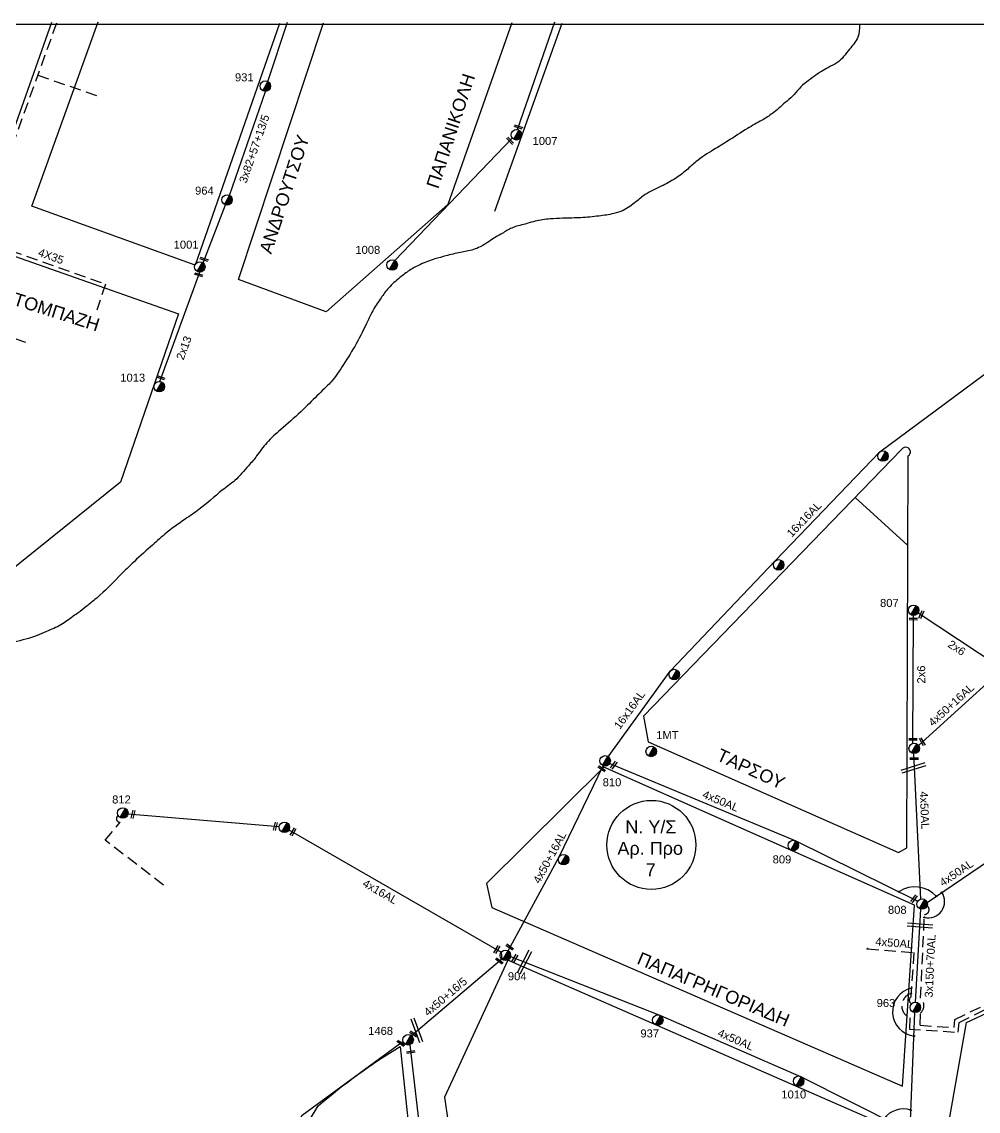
# Model space of a CAD drawing. Header units: millimetres. Extents: x 1421 to 7616, y 908 to 2861.
# Drawn here: x 5526.3 to 5741.4, y 2603.4 to 2848.3 of the extents above; entities that cross this region are included whole.
import ezdxf
from ezdxf.enums import TextEntityAlignment as Align

# ---------------------------------------------------------------- set-up
doc = ezdxf.new("R2010")
doc.units = ezdxf.units.MM
doc.linetypes.add('DASHED', pattern=[19.05, 12.7, -6.35])
for name, color, linetype, lineweight in [('16x16AL', 7, 'Continuous', 30), ('2x13', 7, 'Continuous', 30), ('2x6', 7, 'SYN_LINE', 30), ('3x82+57+13_5', 7, 'Continuous', 30), ('4X35', 7, 'DASHED', 30), ('4x50+16_5', 7, 'Continuous', 30), ('Άγνωστα', 7, 'Continuous', 30), ('Γυμνά εναέρια ΧΤ (3Φ)   4x16AL', 7, 'Continuous', 30), ('Γυμνά εναέρια ΧΤ (3Φ) 4x50AL', 7, 'Continuous', 30), ('Γυμνά εναέρια ΧΤ και ΦΟΠ (3Φ)   4x50+16AL', 7, 'Continuous', 30), ('Καλώδια ΧΤ   3x150+50CU', 7, 'DASHED', 30), ('Καλώδια ΧΤ   3x150+70AL', 7, 'DASHED', 30), ('Υπόγεια Καλώδια Δικτύου ΧΤ   .075', 7, 'DASHED', 30), ('Υπόγεια καλώδια Παροχών ΧΤ   .0225', 7, 'DASHED', 30), ('Υπόγεια καλώδια Παροχών ΧΤ   4x50AL', 7, 'DASHED', 30)]:
    doc.layers.add(name, color=color, linetype=linetype, lineweight=lineweight)
for name, color, linetype in [('TEXT ΚΑΛΩΔΙΩΝ', 7, 'Continuous'), ('ΑΓΝΩΣΤΟ ΕΝΑΕΡΙΟ ΚΑΛΩΔΙΟ', 7, 'Continuous'), ('ΑΓΝΩΣΤΟ ΥΠΟΓΕΙΟ ΚΑΛΩΔΙΟ', 7, 'DASHED'), ('Μηχανική τομή', 7, 'Continuous'), ('Στύλος ΦΜ', 7, 'Continuous'), ('Στύλος ΦΜ @ 1', 7, 'Continuous'), ('Συνδέσεις', 7, 'Continuous'), ('Τομή', 7, 'Continuous'), ('Υπόβαθρο ΔΕΗ', 7, 'Continuous')]:
    doc.layers.add(name, color=color, linetype=linetype)
doc.styles.add('arial', font='ARIAL.TTF')
doc.styles.get("Standard").update_dxf_attribs({"font": 'ARIAL.TTF', "height": 1.8})
doc.styles.add('style1', font='ARIAL.TTF', dxfattribs={"height": 1.8})
doc.linetypes.add('SYN_LINE', pattern='A,0.5,-0.0001,["/\\/\\/\\/",Standard,S=0.1,R=0,X=0,Y=-0.05],-0.25', length=0.7501)

# ---------------------------------------------------------------- blocks, each defined once
blk = doc.blocks.new('ΥΠΑΡΧΩΝ ΤΣΙΜΕΝΤΕΝΙΟΣ ΣΤΥΛΟΣ')
at = {"layer": 'Στύλος ΦΜ'}
blk.add_hatch(color=7, dxfattribs=at).paths.add_polyline_path([(-1.29, -2.28, 0.574793), (2.62, 0, 0.268822), (1.3, 2.27)])
at = {"layer": 'Στύλος ΦΜ', "color": 7}
blk.add_line((-1.29, -2.28), (1.3, 2.27), dxfattribs=at)
blk.add_circle((0, 0), 2.62, dxfattribs=at)
at = {"layer": 'Στύλος ΦΜ', "flags": 4}
for tag, p in [('ΑΡΙΘΜΟΣ', (-4.68, 8.05)), ('ΤΥΠΟΣ', (-4.91, 3.03))]:
    blk.add_attdef(tag, p, '', height=4, dxfattribs=at)
blk = doc.blocks.new('_ΣΥΝΔΕΣΗ')
at = {"layer": 'Συνδέσεις', "linetype": 'SYN_LINE', "ltscale": 40}
blk.add_hatch(color=256, dxfattribs=at).paths.add_polyline_path([(0.5, -0.01, 1), (-0.5, -0.01, 1)])
at = {"layer": 'Συνδέσεις'}
blk.add_circle((0, -0.01), 0.5, dxfattribs=at)
blk = doc.blocks.new('ΤΟΜΗ')
at = {"layer": 'Τομή', "ltscale": 40}
for p, q in [((11.33, -0.65), (-11.4, -0.65)), ((11.33, -3.42), (-11.4, -3.42))]:
    blk.add_line(p, q, dxfattribs=at)
blk = doc.blocks.new('ΜΗΧΑΝΙΚΗ ΤΟΜΗ')
at = {"layer": 'Μηχανική τομή', "ltscale": 40}
for p, q in [((-3.79, 1.21), (3.79, 1.21)), ((3.79, -0.34), (-3.79, -0.34))]:
    blk.add_line(p, q, dxfattribs=at)

msp = doc.modelspace()

# ---------------------------------------------------------------- hatches: boundary and pattern name
at = {"layer": 'Υπόβαθρο ΔΕΗ', "lineweight": -3, "ltscale": 0.1}
h = msp.add_hatch(color=256, dxfattribs=at)
h.dxf.hatch_style = 1
edge = h.paths.add_edge_path()
edge.add_spline(control_points=[(5691.94, 2442.28), (5692.16, 2442.58), (5694.87, 2446.18), (5700.26, 2453.48), (5706.97, 2462.99), (5711.5, 2468.97), (5713.29, 2471.32)], knot_values=[260.98887, 260.98887, 260.98887, 260.98887, 262.113706, 274.518577, 288.177921, 297.038871, 297.038871, 297.038871, 297.038871], degree=3, periodic=0)
edge.add_line((5713.29, 2471.32), (5712.02, 2472.42))
edge.add_spline(control_points=[(5712.02, 2472.42), (5711.88, 2472.24), (5711.75, 2472.06), (5710.37, 2470.25), (5709.13, 2468.61), (5706.68, 2465.33), (5705.47, 2463.67), (5702.37, 2459.38), (5700.49, 2456.74), (5697.1, 2452.03), (5695.58, 2449.96), (5692.92, 2446.37), (5691.78, 2444.85), (5690.64, 2443.33)], knot_values=[261.050003, 261.050003, 261.050003, 261.050003, 261.732834, 261.732834, 267.859852, 267.859852, 273.986871, 273.986871, 283.703429, 283.703429, 291.439526, 291.439526, 297.142348, 297.142348, 297.142348, 297.142348], degree=3, periodic=0)
edge.add_line((5690.64, 2443.33), (5691.94, 2442.28))
edge = h.paths.add_edge_path()
edge.add_spline(control_points=[(5735.17, 2499.23), (5735.83, 2500.01), (5738.55, 2503.27), (5744.03, 2509.97), (5749.33, 2515.89), (5752.46, 2519.4), (5752.66, 2519.62)], knot_values=[332.50931, 332.50931, 332.50931, 332.50931, 335.550703, 345.259731, 358.48712, 359.372362, 359.372362, 359.372362, 359.372362], degree=3, periodic=0)
edge.add_spline(control_points=[(5752.66, 2519.62), (5754.61, 2521.81), (5756.55, 2524), (5758.51, 2526.17)], knot_values=[359.372362, 359.372362, 359.372362, 359.372362, 368.154974, 368.154974, 368.154974, 368.154974], degree=3, periodic=0)
edge.add_line((5758.51, 2526.17), (5757.44, 2527.47))
edge.add_spline(control_points=[(5757.44, 2527.47), (5756.82, 2526.79), (5756.2, 2526.1), (5754.22, 2523.88), (5752.85, 2522.35), (5751.49, 2520.82)], knot_values=[359.492505, 359.492505, 359.492505, 359.492505, 362.259038, 362.259038, 368.403252, 368.403252, 368.403252, 368.403252], degree=3, periodic=0)
edge.add_spline(control_points=[(5751.49, 2520.82), (5751.41, 2520.73), (5751.32, 2520.63), (5749.79, 2518.91), (5748.34, 2517.29), (5745.75, 2514.36), (5744.6, 2513.06), (5742.33, 2510.43), (5741.21, 2509.1), (5738.58, 2505.94), (5737.07, 2504.11), (5735.03, 2501.66), (5734.5, 2501.02), (5733.97, 2500.39)], knot_values=[332.62243, 332.62243, 332.62243, 332.62243, 333.004816, 333.004816, 339.531417, 339.531417, 344.713491, 344.713491, 349.895565, 349.895565, 357.003007, 357.003007, 359.492505, 359.492505, 359.492505, 359.492505], degree=3, periodic=0)
edge.add_line((5733.97, 2500.39), (5735.17, 2499.23))
edge = h.paths.add_edge_path()
edge.add_spline(control_points=[(5896.61, 2646.8), (5901.45, 2651.15), (5906.27, 2655.53), (5910.89, 2660.11)], knot_values=[551.674484, 551.674484, 551.674484, 551.674484, 571.199355, 571.199355, 571.199355, 571.199355], degree=3, periodic=0)
edge.add_spline(control_points=[(5910.89, 2660.11), (5910.91, 2660.13), (5912.76, 2661.95), (5914.57, 2663.81), (5916.34, 2665.68)], knot_values=[571.199355, 571.199355, 571.199355, 571.199355, 571.281656, 578.987754, 578.987754, 578.987754, 578.987754], degree=3, periodic=0)
edge.add_spline(control_points=[(5916.34, 2665.68), (5917.15, 2666.53), (5917.96, 2667.39), (5918.76, 2668.26)], knot_values=[578.987754, 578.987754, 578.987754, 578.987754, 582.527531, 582.527531, 582.527531, 582.527531], degree=3, periodic=0)
edge.add_line((5918.76, 2668.26), (5917.63, 2669.49))
edge.add_spline(control_points=[(5917.63, 2669.49), (5916.8, 2668.6), (5915.97, 2667.71), (5915.14, 2666.83)], knot_values=[579.000974, 579.000974, 579.000974, 579.000974, 582.663195, 582.663195, 582.663195, 582.663195], degree=3, periodic=0)
edge.add_spline(control_points=[(5915.14, 2666.83), (5914.92, 2666.6), (5914.69, 2666.37), (5912.47, 2664.04), (5910.44, 2661.99), (5907.86, 2659.47), (5907.34, 2658.98), (5906.83, 2658.48)], knot_values=[567.142828, 567.142828, 567.142828, 567.142828, 568.110213, 568.110213, 576.851211, 576.851211, 579.000974, 579.000974, 579.000974, 579.000974], degree=3, periodic=0)
edge.add_spline(control_points=[(5906.83, 2658.48), (5904.73, 2656.47), (5902.6, 2654.49), (5897.77, 2650.08), (5895.06, 2647.65), (5891.3, 2644.28), (5890.25, 2643.34), (5889.21, 2642.4)], knot_values=[543.23113, 543.23113, 543.23113, 543.23113, 552.002269, 552.002269, 562.923172, 562.923172, 567.142828, 567.142828, 567.142828, 567.142828], degree=3, periodic=0)
edge.add_line((5889.21, 2642.4), (5890.25, 2641.1))
edge.add_spline(control_points=[(5890.25, 2641.1), (5891.65, 2642.35), (5893.76, 2644.25), (5895.88, 2646.15), (5896.61, 2646.8)], knot_values=[543.137533, 543.137533, 543.137533, 543.137533, 548.757021, 551.674464, 551.674464, 551.674464, 551.674464], degree=3, periodic=0)
edge.add_spline(control_points=[(5896.61, 2646.8), (5896.61, 2646.8), (5896.61, 2646.8), (5896.61, 2646.8)], knot_values=[551.674464, 551.674464, 551.674464, 551.674464, 551.674484, 551.674484, 551.674484, 551.674484], degree=3, periodic=0)
edge = h.paths.add_edge_path()
edge.add_spline(control_points=[(5952.15, 2709.84), (5953.69, 2712.08), (5956.79, 2716.68), (5959.77, 2721.36), (5961.25, 2723.76)], knot_values=[635.891223, 635.891223, 635.891223, 635.891223, 644.044754, 652.524779, 652.524779, 652.524779, 652.524779], degree=3, periodic=0)
edge.add_spline(control_points=[(5961.25, 2723.76), (5961.27, 2723.79), (5961.29, 2723.82), (5961.3, 2723.85)], knot_values=[652.524779, 652.524779, 652.524779, 652.524779, 652.626047, 652.626047, 652.626047, 652.626047], degree=3, periodic=0)
edge.add_spline(control_points=[(5961.3, 2723.85), (5961.75, 2724.57), (5962.19, 2725.3), (5962.63, 2726.03)], knot_values=[652.626047, 652.626047, 652.626047, 652.626047, 655.179142, 655.179142, 655.179142, 655.179142], degree=3, periodic=0)
edge.add_line((5962.63, 2726.03), (5961.16, 2726.81))
edge.add_spline(control_points=[(5961.16, 2726.81), (5960.75, 2726.14), (5960.34, 2725.47), (5959.93, 2724.81)], knot_values=[652.722274, 652.722274, 652.722274, 652.722274, 655.080982, 655.080982, 655.080982, 655.080982], degree=3, periodic=0)
edge.add_spline(control_points=[(5959.88, 2724.73), (5957.98, 2721.64), (5956.02, 2718.58), (5952.94, 2713.96), (5951.87, 2712.37), (5950.78, 2710.79)], knot_values=[635.895337, 635.895337, 635.895337, 635.895337, 646.850294, 646.850294, 652.628958, 652.628958, 652.628958, 652.628958], degree=3, periodic=0)
edge.add_spline(control_points=[(5950.78, 2710.79), (5948.44, 2707.41), (5946.04, 2704.07), (5943.58, 2700.77)], knot_values=[623.496411, 623.496411, 623.496411, 623.496411, 635.895317, 635.895317, 635.895317, 635.895317], degree=3, periodic=0)
edge.add_spline(control_points=[(5943.58, 2700.77), (5942.78, 2699.69), (5941.97, 2698.62), (5941.16, 2697.56)], knot_values=[619.46154, 619.46154, 619.46154, 619.46154, 623.496411, 623.496411, 623.496411, 623.496411], degree=3, periodic=0)
edge.add_line((5941.16, 2697.56), (5942.41, 2696.44))
edge.add_spline(control_points=[(5942.41, 2696.44), (5943.23, 2697.52), (5944.05, 2698.61), (5944.86, 2699.7)], knot_values=[619.321416, 619.321416, 619.321416, 619.321416, 623.404559, 623.404559, 623.404559, 623.404559], degree=3, periodic=0)
edge.add_spline(control_points=[(5944.86, 2699.7), (5945.68, 2700.79), (5948.15, 2704.15), (5950.56, 2707.54), (5952.15, 2709.84)], knot_values=[623.404559, 623.404559, 623.404559, 623.404559, 627.502698, 635.891223, 635.891223, 635.891223, 635.891223], degree=3, periodic=0)

# ---------------------------------------------------------------- linework, layer by layer
at = {"layer": '16x16AL', "color": 7, "lineweight": -3, "ltscale": 0.1}
msp.add_lwpolyline([(5658.22, 2683.06), (5672.16, 2702.33), (5695.77, 2727.1), (5719.28, 2751.61), (5755.16, 2778.22), (5782.57, 2810), (5814.65, 2841.29), (5819.93, 2846.23)], dxfattribs=at)
at = {"layer": '2x13', "color": 7, "lineweight": -3, "ltscale": 0.1}
msp.add_lwpolyline([(5557.34, 2767.44), (5566.4, 2792.03)], dxfattribs=at)
at = {"layer": '2x6', "color": 173, "lineweight": -3, "ltscale": 15}
for points in [[(5726.73, 2686.09), (5726.84, 2714.82)], [(5727.9, 2715.43), (5746.02, 2703.46)]]:
    msp.add_lwpolyline(points, dxfattribs=at)
at = {"layer": '3x82+57+13_5', "color": 7, "lineweight": -3, "ltscale": 0.1}
for points in [[(5581.7, 2834.88), (5586.07, 2848.24)], [(5573.08, 2809.28), (5581.15, 2832.68)], [(5567.11, 2794.12), (5572.16, 2807.13)]]:
    msp.add_lwpolyline(points, dxfattribs=at)
at = {"layer": '4X35', "color": 7, "lineweight": -3, "ltscale": 0.2}
for points in [[(5516.61, 2799.45), (5545.15, 2789.36)], [(5545.15, 2789.36), (5545.15, 2789.36), (5543.19, 2783.49)]]:
    msp.add_lwpolyline(points, dxfattribs=at)
at = {"layer": '4x50+16_5', "color": 5, "lineweight": -3, "ltscale": 0.1}
msp.add_lwpolyline([(5634.16, 2639.13), (5634.28, 2637.55), (5614, 2620.29)], dxfattribs=at)
at = {"layer": '4x50+16_5', "color": 1, "lineweight": -3, "ltscale": 0.1}
msp.add_lwpolyline([(5621.03, 2541.42), (5618.52, 2572.94), (5616.5, 2593.7), (5613.64, 2618.31)], dxfattribs=at)
at = {"layer": 'Άγνωστα', "lineweight": -3, "ltscale": 0.1}
msp.add_lwpolyline([(7529.06, 1836.26), (5255.84, 1836.26), (5255.84, 2847.77), (7529.06, 2847.77)], close=True, dxfattribs=at)
at = {"layer": 'ΑΓΝΩΣΤΟ ΕΝΑΕΡΙΟ ΚΑΛΩΔΙΟ', "color": 7, "lineweight": -3, "ltscale": 0.1}
for points in [[(5637.82, 2824.07), (5646.23, 2848.32)], [(5610.2, 2794.67), (5636.64, 2822.19)]]:
    msp.add_lwpolyline(points, dxfattribs=at)
at = {"layer": 'ΑΓΝΩΣΤΟ ΕΝΑΕΡΙΟ ΚΑΛΩΔΙΟ', "color": 173, "lineweight": -3, "ltscale": 0.1}
for points in [[(5727.34, 2627.87), (5728.51, 2648.79)], [(5726.08, 2599.38), (5727.19, 2625.52)]]:
    msp.add_lwpolyline(points, dxfattribs=at)
at = {"layer": 'ΑΓΝΩΣΤΟ ΥΠΟΓΕΙΟ ΚΑΛΩΔΙΟ', "color": 7, "lineweight": -3, "ltscale": 0.2}
msp.add_lwpolyline([(5529.91, 2836.29), (5543.76, 2831.54)], dxfattribs=at)
at = {"layer": 'ΑΓΝΩΣΤΟ ΥΠΟΓΕΙΟ ΚΑΛΩΔΙΟ', "color": 5, "lineweight": -3, "ltscale": 0.2}
msp.add_lwpolyline([(5558.2, 2654.17), (5545.11, 2664.27), (5548.47, 2668.33, -0.804524), (5548.02, 2669.82, 1.302241)], format="xyb", dxfattribs=at)
at = {"layer": 'Γυμνά εναέρια ΧΤ (3Φ)   4x16AL', "color": 5, "lineweight": -3, "ltscale": 0.1}
for points in [[(5550.2, 2670.22), (5584.23, 2667.36)], [(5586.42, 2666.6), (5634.16, 2639.13)]]:
    msp.add_lwpolyline(points, dxfattribs=at)
at = {"layer": 'Γυμνά εναέρια ΧΤ (3Φ)   4x16AL', "color": 85, "lineweight": -3, "ltscale": 0.1}
msp.add_lwpolyline([(5539.02, 2391.65), (5544.05, 2423.28), (5547.82, 2457.28), (5551.42, 2490.18), (5554.48, 2515.48), (5564.03, 2541.47), (5573.32, 2573.74), (5589.37, 2602.47), (5612.09, 2619.07)], dxfattribs=at)
at = {"layer": 'Γυμνά εναέρια ΧΤ (3Φ) 4x50AL', "color": 5, "lineweight": -3, "ltscale": 0.1}
for points in [[(5728.47, 2651.07), (5726.95, 2683.77)], [(5658.55, 2681.57), (5700.4, 2664.13), (5727.84, 2650.62)], [(5729.92, 2650.31), (5743.7, 2659.68)]]:
    msp.add_lwpolyline(points, dxfattribs=at)
at = {"layer": 'Γυμνά εναέρια ΧΤ (3Φ) 4x50AL', "color": 173, "lineweight": -3, "ltscale": 0.1}
msp.add_lwpolyline([(5636.23, 2638.11), (5669.94, 2624.86), (5701.62, 2611.12), (5723.79, 2599.9)], dxfattribs=at)
at = {"layer": 'Γυμνά εναέρια ΧΤ και ΦΟΠ (3Φ)   4x50+16AL', "color": 173, "lineweight": -3, "ltscale": 0.1}
msp.add_lwpolyline([(5727.99, 2685.61), (5745.79, 2701.81)], dxfattribs=at)
at = {"layer": 'Γυμνά εναέρια ΧΤ και ΦΟΠ (3Φ)   4x50+16AL', "color": 5, "lineweight": -3, "ltscale": 0.1}
msp.add_lwpolyline([(5635.68, 2639.42), (5647.15, 2660.53), (5657.04, 2681.05)], dxfattribs=at)
at = {"layer": 'Καλώδια ΧΤ   3x150+50CU', "color": 173, "lineweight": -3, "ltscale": 0.2}
msp.add_lwpolyline([(5726.33, 2629.84, 0.709856), (5726, 2624.38), (5725.93, 2621.84), (5736.89, 2621.1), (5737.13, 2623.33), (5745.03, 2627.21), (5767.57, 2572.4)], format="xyb", dxfattribs=at)
at = {"layer": 'Καλώδια ΧΤ   3x150+50CU', "color": 5, "lineweight": -3, "ltscale": 0.2}
msp.add_lwpolyline([(5728.37, 2622.68), (5736, 2622.17), (5736.19, 2623.99), (5745.55, 2628.58), (5768.97, 2571.62)], dxfattribs=at)
at = {"layer": 'Καλώδια ΧΤ   3x150+70AL', "color": 5, "lineweight": -3, "ltscale": 0.2}
msp.add_lwpolyline([(5728.37, 2622.68), (5728.46, 2625.49, 0.455378), (5728.44, 2628.79), (5729.33, 2647.57, 0.696418), (5729.92, 2649.56, -3.566177)], format="xyb", dxfattribs=at)
at = {"layer": 'Υπόβαθρο ΔΕΗ', "lineweight": -3, "ltscale": 0.1}
for points in [[(5533.01, 2848.16), (5519.49, 2810.14), (5484.73, 2822.3), (5492.24, 2847.8)], [(5584.25, 2847.96), (5565.32, 2793.63), (5528.61, 2806.88), (5543.53, 2848.32)], [(5636.54, 2848.11), (5622.11, 2807.23), (5594.8, 2783.12), (5575.04, 2790.34), (5594.17, 2848.06)], [(5632.7, 2805.72), (5647.85, 2848.03)], [(5724.27, 2752.22), (5666.12, 2692.15)], [(5666.12, 2692.15), (5667.19, 2686.45), (5723.46, 2661.56), (5725.33, 2662.61), (5725.66, 2750.69)], [(5713.73, 2741.34), (5725.54, 2730.66)]]:
    msp.add_lwpolyline(points, dxfattribs=at)
for points in [[(5513.15, 2716.42), (5499, 2721.9), (5524.7, 2795.59), (5561.57, 2782.65), (5548.52, 2744.78)], [(5630.83, 2654.55), (5632.01, 2649.18), (5724.4, 2608.97), (5727.09, 2649.66), (5657.19, 2680.7)], [(5621.36, 2606.48), (5622.2, 2600.84), (5716.39, 2562.88), (5723.17, 2599), (5635.65, 2637.3)]]:
    msp.add_lwpolyline(points, close=True, dxfattribs=at)
msp.add_lwpolyline([(5738.8, 2623.29), (5744.58, 2625.97), (5771.81, 2560.53, -0.024506), (5718.25, 2497.86), (5716.82, 2498.58)], format="xyb", close=True, dxfattribs=at)
msp.add_lwpolyline([(5579, 2568.88), (5578.04, 2579.9), (5592.96, 2604.53, -0.040882), (5611.41, 2617.94), (5618.01, 2555.46), (5615.77, 2552.38, 0.006676), (5579, 2568.88, -1.666506)], format="xyb", dxfattribs=at)
at = {"layer": 'Υπόβαθρο ΔΕΗ', "color": 0, "lineweight": -3, "ltscale": 0.1}
msp.add_circle((5667.92, 2663.24), 10, dxfattribs=at)
at = {"layer": 'Υπόβαθρο ΔΕΗ', "lineweight": -3, "ltscale": 0.1}
msp.add_arc((5725.11, 2751.59), 1.05, 301.0345, 143.0965, dxfattribs=at)
at = {"layer": 'Υπόβαθρο ΔΕΗ', "lineweight": -3}
for centre, radius, start, end in [((5727.18, 2647.21), 6.58, 43.213, 123.1695), ((5730.17, 2650.52), 3.69, 256.4691, 33.6122), ((5727.61, 2625.71), 5.47, 102.7247, 263.2386), ((5724.6, 2598.5), 5.39, 72.0519, 143.7742)]:
    msp.add_arc(centre, radius, start, end, dxfattribs=at)
at = {"layer": 'Υπόβαθρο ΔΕΗ', "lineweight": -3, "ltscale": 0.1}
for points in [[(5714.75, 2847.74), (5714.35, 2844.83), (5712.47, 2842.18), (5709.65, 2839.08), (5707.73, 2838.07), (5704.62, 2836.11), (5701.12, 2833.27), (5699.63, 2831.58), (5698.02, 2830.16), (5695.14, 2827.72), (5692.81, 2826.21), (5689.53, 2824.33), (5685.2, 2821.57), (5681.95, 2819.57), (5677.93, 2816.86), (5675.81, 2814.98), (5673.31, 2813.11), (5670.15, 2811.34), (5666.53, 2809.47), (5664.4, 2807.81), (5661.58, 2805.92), (5659.46, 2805.2), (5656.11, 2804.65), (5652.06, 2804.26), (5647.95, 2804.15), (5645.16, 2803.98), (5641.79, 2803.5), (5639.93, 2802.96), (5636.81, 2802.06), (5634.63, 2800.9), (5632.22, 2799.46), (5630.63, 2798.42), (5629.38, 2797.71), (5627.9, 2797.11), (5624.96, 2796.46), (5621.69, 2795.69), (5619.23, 2794.99), (5616.01, 2793.77), (5613.51, 2792.41), (5611.37, 2790.81), (5608.79, 2788.43), (5607.13, 2786.25), (5605.41, 2783.6), (5604.15, 2781.1), (5601.53, 2775.92), (5598.7, 2771.29), (5595.88, 2767.35), (5593.99, 2765.46), (5590.59, 2762.11), (5589.06, 2760.63), (5584.55, 2756.62), (5581.42, 2753.66), (5579.15, 2750.69), (5577.34, 2748.5), (5574.25, 2745.2), (5571.41, 2742.98), (5566.15, 2738.62), (5563.1, 2736.49), (5558.5, 2733.1), (5555.3, 2730.26), (5551.14, 2726.52), (5548.18, 2723.56), (5543.28, 2718.83), (5541.24, 2717.17), (5539.43, 2715.75), (5537.8, 2714.57), (5535.15, 2712.72), (5531.86, 2711.21), (5529.79, 2710.32), (5524.59, 2708.81), (5521.04, 2707.86), (5518.01, 2707.09), (5516.03, 2706.26), (5508.96, 2703.17), (5504.33, 2700.09), (5501.19, 2698.07), (5497.33, 2695.86), (5495.52, 2694.85), (5492.54, 2693.21), (5489.4, 2691.5), (5486.57, 2690.23), (5483.54, 2688.47), (5477.84, 2684.96)], [(5490.16, 2287.22), (5499.06, 2287.5), (5515.01, 2291.04), (5522.87, 2293.97), (5536.55, 2299.83), (5547.01, 2305.36), (5558.93, 2312.6), (5569, 2319.58), (5578.71, 2326.73), (5595.27, 2339.32), (5611.11, 2352.87), (5623.93, 2365.1), (5639.24, 2379.78), (5654.56, 2396), (5666.94, 2411.23), (5680.23, 2427.26), (5692.61, 2443.18), (5699.97, 2453.16), (5707.96, 2464.24), (5717.67, 2477.08), (5726.8, 2489.07), (5737.12, 2501.56), (5743.34, 2509.03), (5752.07, 2518.96), (5762.51, 2530.53), (5776.67, 2544.64), (5783.85, 2550.96), (5794.53, 2559.98), (5805.14, 2569.57), (5813.96, 2577.8), (5823.23, 2586.46), (5844.27, 2603.53), (5862.79, 2618.13), (5880.4, 2632.45), (5894.43, 2644.85), (5910.95, 2660.17), (5923.63, 2673.64), (5937.53, 2690.18), (5947.29, 2703), (5956.7, 2716.61), (5966.6, 2732.78), (5975.58, 2748.67), (5983.92, 2761.92), (5995.53, 2779.46), (6005.65, 2794.78), (6016.35, 2810.29), (6027.52, 2824.16), (6041.87, 2840.57), (6047.34, 2845.95)]]:
    msp.add_spline(points, degree=3, dxfattribs=at)
msp.add_open_spline([(5490.15, 2288.88), (5490.87, 2288.89), (5491.59, 2288.89), (5493.74, 2288.91), (5495.17, 2288.94), (5497.8, 2289.06), (5499.01, 2289.16), (5501.43, 2289.43), (5502.64, 2289.61), (5506.25, 2290.26), (5508.65, 2290.84), (5512.66, 2292.01), (5514.29, 2292.54), (5517.52, 2293.68), (5519.13, 2294.29), (5522.16, 2295.48), (5523.59, 2296.04), (5526.43, 2297.19), (5527.84, 2297.77), (5531.22, 2299.21), (5533.17, 2300.07), (5537.38, 2302.06), (5539.62, 2303.21), (5543.68, 2305.4), (5545.51, 2306.42), (5549.13, 2308.49), (5550.92, 2309.55), (5554.75, 2311.89), (5556.78, 2313.17), (5560.79, 2315.82), (5562.77, 2317.19), (5567.67, 2320.66), (5570.58, 2322.79), (5575.52, 2326.44), (5577.55, 2327.95), (5581.62, 2330.97), (5583.65, 2332.48), (5588.68, 2336.28), (5591.67, 2338.58), (5598.59, 2344.11), (5602.49, 2347.39), (5608.23, 2352.48), (5610.13, 2354.22), (5613.89, 2357.75), (5615.76, 2359.55), (5619.45, 2363.1), (5621.27, 2364.86), (5624.93, 2368.37), (5626.76, 2370.11), (5632.27, 2375.34), (5635.92, 2378.82), (5643.08, 2385.93), (5646.58, 2389.55), (5651.44, 2394.94), (5652.91, 2396.62), (5655.79, 2400.04), (5657.21, 2401.77), (5660.34, 2405.66), (5662.06, 2407.82), (5665.07, 2411.57), (5666.36, 2413.16), (5668.97, 2416.32), (5670.28, 2417.89), (5674.21, 2422.59), (5676.83, 2425.71), (5681.95, 2432.03), (5684.46, 2435.23), (5689.33, 2441.58), (5691.7, 2444.73), (5695.58, 2449.96), (5697.1, 2452.03), (5700.49, 2456.74), (5702.37, 2459.38), (5705.47, 2463.67), (5706.68, 2465.33), (5709.13, 2468.61), (5710.37, 2470.25), (5712.95, 2473.64), (5714.3, 2475.4), (5717.12, 2479.13), (5718.6, 2481.1), (5721.58, 2485.06), (5723.08, 2487.04), (5725.79, 2490.5), (5726.99, 2491.99), (5729.41, 2494.94), (5730.63, 2496.4), (5733.09, 2499.34), (5734.33, 2500.82), (5737.07, 2504.11), (5738.58, 2505.94), (5741.21, 2509.1), (5742.33, 2510.43), (5744.6, 2513.06), (5745.75, 2514.36), (5748.34, 2517.29), (5749.79, 2518.91), (5752.68, 2522.16), (5754.13, 2523.79), (5757.7, 2527.77), (5759.83, 2530.12), (5764.18, 2534.75), (5766.39, 2537.04), (5770.79, 2541.41), (5772.97, 2543.51), (5777.38, 2547.56), (5779.6, 2549.52), (5784.09, 2553.37), (5786.36, 2555.25), (5790.16, 2558.45), (5791.71, 2559.76), (5796.3, 2563.73), (5799.3, 2566.46), (5804.09, 2570.87), (5805.89, 2572.53), (5809.47, 2575.86), (5811.26, 2577.53), (5814.81, 2580.89), (5816.58, 2582.59), (5819.71, 2585.52), (5821.06, 2586.76), (5823.79, 2589.2), (5825.17, 2590.39), (5829.37, 2593.93), (5832.21, 2596.22), (5837.56, 2600.43), (5840.06, 2602.37), (5847.53, 2608.18), (5852.48, 2612.08), (5859.87, 2617.94), (5862.33, 2619.89), (5867.22, 2623.78), (5869.66, 2625.74), (5874.38, 2629.59), (5876.68, 2631.48), (5883.47, 2637.25), (5887.9, 2641.23), (5895.06, 2647.65), (5897.77, 2650.08), (5903.13, 2654.98), (5905.78, 2657.45), (5910.44, 2661.99), (5912.47, 2664.04), (5916.47, 2668.23), (5918.44, 2670.36), (5923.54, 2676.01), (5926.63, 2679.56), (5932.68, 2686.77), (5935.64, 2690.43), (5943.95, 2701.09), (5949.13, 2708.22), (5956.03, 2718.6), (5958, 2721.68), (5961.43, 2727.24), (5962.91, 2729.71), (5965.83, 2734.76), (5967.26, 2737.34), (5970.15, 2742.52), (5971.59, 2745.12), (5974.04, 2749.35), (5975.01, 2750.98), (5976.99, 2754.21), (5977.99, 2755.81), (5980.6, 2759.91), (5982.22, 2762.38), (5985.47, 2767.32), (5987.1, 2769.78), (5990.87, 2775.45), (5993.01, 2778.66), (5997.27, 2785.09), (5999.39, 2788.31), (6002.94, 2793.69), (6004.36, 2795.85), (6007.22, 2800.17), (6008.66, 2802.33), (6011.42, 2806.35), (6012.74, 2808.21), (6015.43, 2811.88), (6016.82, 2813.69), (6019.65, 2817.26), (6021.08, 2819.02), (6023.91, 2822.44), (6025.3, 2824.1), (6028.08, 2827.44), (6029.46, 2829.11), (6033.67, 2834.11), (6036.54, 2837.41), (6040.6, 2841.67), (6041.65, 2842.74), (6043.78, 2844.84), (6044.85, 2845.87), (6046.01, 2846.99), (6046.09, 2847.07), (6046.18, 2847.15)], degree=3, knots=[0, 0, 0, 0, 2.166148, 2.166148, 6.498445, 6.498445, 10.265763, 10.265763, 14.03308, 14.03308, 21.567715, 21.567715, 26.783111, 26.783111, 31.998507, 31.998507, 36.609107, 36.609107, 41.219706, 41.219706, 47.702734, 47.702734, 55.361699, 55.361699, 61.656862, 61.656862, 67.952024, 67.952024, 75.225312, 75.225312, 82.498599, 82.498599, 93.336109, 93.336109, 100.938237, 100.938237, 108.540365, 108.540365, 119.906013, 119.906013, 135.262764, 135.262764, 143.046265, 143.046265, 150.829766, 150.829766, 158.421213, 158.421213, 166.01266, 166.01266, 181.195553, 181.195553, 196.378447, 196.378447, 203.139727, 203.139727, 209.901007, 209.901007, 218.17125, 218.17125, 224.294478, 224.294478, 230.417706, 230.417706, 242.664163, 242.664163, 254.910619, 254.910619, 266.752825, 266.752825, 274.488922, 274.488922, 284.205481, 284.205481, 290.332499, 290.332499, 296.459518, 296.459518, 303.102773, 303.102773, 310.521928, 310.521928, 317.941082, 317.941082, 323.632036, 323.632036, 329.322989, 329.322989, 335.111928, 335.111928, 342.21937, 342.21937, 347.401444, 347.401444, 352.583519, 352.583519, 359.110119, 359.110119, 365.636719, 365.636719, 375.115877, 375.115877, 384.595036, 384.595036, 393.595586, 393.595586, 402.417975, 402.417975, 411.240365, 411.240365, 417.351182, 417.351182, 429.572817, 429.572817, 436.920313, 436.920313, 444.267808, 444.267808, 451.615303, 451.615303, 457.062825, 457.062825, 462.510346, 462.510346, 473.405389, 473.405389, 482.870876, 482.870876, 501.801851, 501.801851, 511.190138, 511.190138, 520.578425, 520.578425, 529.535879, 529.535879, 547.450786, 547.450786, 558.371689, 558.371689, 569.292592, 569.292592, 578.03359, 578.03359, 586.774588, 586.774588, 600.952588, 600.952588, 615.130587, 615.130587, 641.674, 641.674, 652.706754, 652.706754, 661.38308, 661.38308, 670.280364, 670.280364, 679.177647, 679.177647, 684.825847, 684.825847, 690.474048, 690.474048, 699.322624, 699.322624, 708.1712, 708.1712, 719.749064, 719.749064, 731.326928, 731.326928, 739.082483, 739.082483, 746.838037, 746.838037, 753.616582, 753.616582, 760.393168, 760.393168, 767.169755, 767.169755, 773.671582, 773.671582, 780.173409, 780.173409, 793.177063, 793.177063, 797.627508, 797.627508, 802.077954, 802.077954, 802.435638, 802.435638, 802.435638, 802.435638], dxfattribs=at)
at = {"layer": 'Υπόγεια Καλώδια Δικτύου ΧΤ   .075', "color": 7, "lineweight": -3, "ltscale": 0.2}
msp.add_lwpolyline([(5534.14, 2848), (5506.84, 2772.43)], dxfattribs=at)
at = {"layer": 'Υπόγεια καλώδια Παροχών ΧΤ   .0225', "color": 7, "lineweight": -3, "ltscale": 0.2}
msp.add_lwpolyline([(5510.32, 2782.05), (5528.02, 2775.98)], dxfattribs=at)
at = {"layer": 'Υπόγεια καλώδια Παροχών ΧΤ   4x50AL', "color": 173, "lineweight": -3, "ltscale": 0.2}
msp.add_lwpolyline([(5716.52, 2639.88), (5726.95, 2639.03), (5726.27, 2629.05, 0.580281), (5726.44, 2627.53, -33.571202)], format="xyb", dxfattribs=at)

# ---------------------------------------------------------------- block references
at = {"layer": 'Μηχανική τομή', "lineweight": -3}
for p, xscale, yscale, zscale, rotation in [((5637.98, 2824.58), 0.2499999999999679, 0.2499999999999679, 0.2499999999999679, 342.3251469987433), ((5636.07, 2821.51), 0.2499999999999679, 0.2499999999999679, 0.2499999999999679, 312.6780885351545), ((5567.29, 2794.79), 0.2499999999999679, 0.2499999999999679, 0.2499999999999679, 342.3251469987433), ((5566.07, 2791.33), 0.2499999999999679, 0.2499999999999679, 0.2499999999999679, 342.3251469987433), ((5557.54, 2768.2), 0.2499999999999679, 0.2499999999999679, 0.2499999999999679, 342.3251469987433), ((5728.52, 2715.05), 0.2499999999999674, 0.2499999999999674, 0.2499999999999674, 245.3841816661787), ((5726.81, 2714.11), 0.2499999999999674, 0.2499999999999674, 0.2499999999999674, 179.7638908507678), ((5728.92, 2686.46), 0.2499999999999673, 0.2499999999999673, 0.2499999999999673, 119.819171590625), ((5726.74, 2687.08), 0.2499999999999674, 0.2499999999999674, 0.2499999999999674, 179.7638908507678), ((5727, 2682.73), 0.2499999999999674, 0.2499999999999674, 0.2499999999999674, 179.7638908507678), ((5656.68, 2680.29), 0.2499999999999674, 0.2499999999999674, 0.2499999999999674, 325.5690189053025), ((5659.55, 2681.11), 0.2499999999999674, 0.2499999999999674, 0.2499999999999674, 52.77139307448979), ((5551.23, 2670.13), 0.2499999999999679, 0.2499999999999679, 0.2499999999999679, 256.6501952748029), ((5583.23, 2667.44), 0.2499999999999679, 0.2499999999999679, 0.2499999999999679, 256.6501952748029), ((5587.24, 2666.18), 0.2499999999999679, 0.2499999999999679, 0.2499999999999679, 239.7768798374238), ((5727.06, 2651.05), 0.2499999999999674, 0.2499999999999674, 0.2499999999999674, 52.77139307448979), ((5636.11, 2640.34), 0.2499999999999678, 0.2499999999999678, 0.2499999999999678, 144.0725255536885), ((5633.07, 2639.77), 0.2499999999999678, 0.2499999999999678, 0.2499999999999678, 239.7768798374238), ((5637.12, 2637.78), 0.2499999999999678, 0.2499999999999678, 0.2499999999999678, 239.7768798374238), ((5633.79, 2637.23), 0.2499999999999678, 0.2499999999999678, 0.2499999999999678, 144.0725255536885), ((5614.48, 2620.78), 0.2499999999999678, 0.2499999999999678, 0.2499999999999678, 144.0725255536885), ((5611.65, 2618.7), 0.2499999999999677, 0.2499999999999677, 0.2499999999999677, 144.0725255536885), ((5613.81, 2616.8), 0.2499999999999678, 0.2499999999999678, 0.2499999999999678, 188.8468726750158)]:
    msp.add_blockref('ΜΗΧΑΝΙΚΗ ΤΟΜΗ', p, dxfattribs=dict(at, xscale=xscale, yscale=yscale, zscale=zscale, rotation=rotation))
at = {"layer": 'Στύλος ΦΜ @ 1', "lineweight": -3, "ltscale": 40}
ref = msp.add_blockref('ΥΠΑΡΧΩΝ ΤΣΙΜΕΝΤΕΝΙΟΣ ΣΤΥΛΟΣ', (5581.11, 2833.85), dxfattribs=dict(at, xscale=0.4499999999998181, yscale=0.4499999999998181, zscale=0.4499999999998181))
ref.add_attrib('ΤΥΠΟΣ', '931', (5574.27, 2834.93), dxfattribs={"layer": 'Στύλος ΦΜ', "height": 1.8, "flags": 4})
ref = msp.add_blockref('ΥΠΑΡΧΩΝ ΤΣΙΜΕΝΤΕΝΙΟΣ ΣΤΥΛΟΣ', (5637.56, 2822.92), dxfattribs=dict(at, xscale=0.4499999999998181, yscale=0.4499999999998181, zscale=0.4499999999998181))
ref.add_attrib('ΤΥΠΟΣ', '1007', (5641.2, 2820.62), dxfattribs={"layer": 'Στύλος ΦΜ', "height": 1.8, "flags": 4})
ref = msp.add_blockref('ΥΠΑΡΧΩΝ ΤΣΙΜΕΝΤΕΝΙΟΣ ΣΤΥΛΟΣ', (5572.49, 2808.26), dxfattribs=dict(at, xscale=0.4499999999998181, yscale=0.4499999999998181, zscale=0.4499999999998181))
ref.add_attrib('ΤΥΠΟΣ', '964', (5565.3, 2809.46), dxfattribs={"layer": 'Στύλος ΦΜ', "height": 1.8, "flags": 4})
ref = msp.add_blockref('ΥΠΑΡΧΩΝ ΤΣΙΜΕΝΤΕΝΙΟΣ ΣΤΥΛΟΣ', (5566.37, 2793.2), dxfattribs=dict(at, xscale=0.4499999999998181, yscale=0.4499999999998181, zscale=0.4499999999998181))
ref.add_attrib('ΤΥΠΟΣ', '1001', (5560.49, 2797.31), dxfattribs={"layer": 'Στύλος ΦΜ', "height": 1.8, "flags": 4})
ref = msp.add_blockref('ΥΠΑΡΧΩΝ ΤΣΙΜΕΝΤΕΝΙΟΣ ΣΤΥΛΟΣ', (5609.62, 2793.64), dxfattribs=dict(at, xscale=0.4499999999998181, yscale=0.4499999999998181, zscale=0.4499999999998181))
ref.add_attrib('ΤΥΠΟΣ', '1008', (5601.35, 2796.14), dxfattribs={"layer": 'Στύλος ΦΜ', "height": 1.8, "flags": 4})
ref = msp.add_blockref('ΥΠΑΡΧΩΝ ΤΣΙΜΕΝΤΕΝΙΟΣ ΣΤΥΛΟΣ', (5557.23, 2766.27), dxfattribs=dict(at, xscale=0.4499999999998181, yscale=0.4499999999998181, zscale=0.4499999999998181))
ref.add_attrib('ΤΥΠΟΣ', '1013', (5548.48, 2767.4), dxfattribs={"layer": 'Στύλος ΦΜ', "height": 1.8, "flags": 4})
at = {"layer": 'Στύλος ΦΜ @ 1', "lineweight": -3, "ltscale": 40, "xscale": 0.4499999999998181, "yscale": 0.4499999999998181, "zscale": 0.4499999999998181}
for p in [(5719.99, 2750.67), (5696.53, 2726.2), (5673.05, 2701.55), (5727.01, 2684.94), (5585.39, 2667.19), (5648.16, 2659.92)]:
    msp.add_blockref('ΥΠΑΡΧΩΝ ΤΣΙΜΕΝΤΕΝΙΟΣ ΣΤΥΛΟΣ', p, dxfattribs=at)
at = {"layer": 'Στύλος ΦΜ @ 1', "lineweight": -3, "ltscale": 40}
ref = msp.add_blockref('ΥΠΑΡΧΩΝ ΤΣΙΜΕΝΤΕΝΙΟΣ ΣΤΥΛΟΣ', (5726.87, 2716), dxfattribs=dict(at, xscale=0.4499999999998181, yscale=0.4499999999998181, zscale=0.4499999999998181))
ref.add_attrib('ΤΥΠΟΣ', '807', (5719.34, 2716.75), dxfattribs={"layer": 'Στύλος ΦΜ', "height": 1.8, "flags": 4})
ref = msp.add_blockref('ΥΠΑΡΧΩΝ ΤΣΙΜΕΝΤΕΝΙΟΣ ΣΤΥΛΟΣ', (5667.88, 2684.25), dxfattribs=dict(at, xscale=0.4499999999998181, yscale=0.4499999999998181, zscale=0.4499999999998181))
ref.add_attrib('ΤΥΠΟΣ', '1MT', (5669, 2687.02), dxfattribs={"layer": 'Στύλος ΦΜ', "height": 1.8, "flags": 4})
ref = msp.add_blockref('ΥΠΑΡΧΩΝ ΤΣΙΜΕΝΤΕΝΙΟΣ ΣΤΥΛΟΣ', (5657.51, 2682.13), dxfattribs=dict(at, xscale=0.4499999999998181, yscale=0.4499999999998181, zscale=0.4499999999998181))
ref.add_attrib('ΤΥΠΟΣ', '810', (5656.96, 2676.43), dxfattribs={"layer": 'Στύλος ΦΜ', "height": 1.8, "flags": 4})
ref = msp.add_blockref('ΥΠΑΡΧΩΝ ΤΣΙΜΕΝΤΕΝΙΟΣ ΣΤΥΛΟΣ', (5549.04, 2670.42), dxfattribs=dict(at, xscale=0.4499999999998181, yscale=0.4499999999998181, zscale=0.4499999999998181))
ref.add_attrib('ΤΥΠΟΣ', '812', (5546.65, 2672.55), dxfattribs={"layer": 'Στύλος ΦΜ', "height": 1.8, "flags": 4})
ref = msp.add_blockref('ΥΠΑΡΧΩΝ ΤΣΙΜΕΝΤΕΝΙΟΣ ΣΤΥΛΟΣ', (5699.82, 2663.1), dxfattribs=dict(at, xscale=0.4499999999998181, yscale=0.4499999999998181, zscale=0.4499999999998181))
ref.add_attrib('ΤΥΠΟΣ', '809', (5695.18, 2659.08), dxfattribs={"layer": 'Στύλος ΦΜ', "height": 1.8, "flags": 4})
ref = msp.add_blockref('ΥΠΑΡΧΩΝ ΤΣΙΜΕΝΤΕΝΙΟΣ ΣΤΥΛΟΣ', (5728.8, 2649.94), dxfattribs=dict(at, xscale=0.4499999999998181, yscale=0.4499999999998181, zscale=0.4499999999998181))
ref.add_attrib('ΤΥΠΟΣ', '808', (5721.11, 2647.74), dxfattribs={"layer": 'Στύλος ΦΜ', "height": 1.8, "flags": 4})
ref = msp.add_blockref('ΥΠΑΡΧΩΝ ΤΣΙΜΕΝΤΕΝΙΟΣ ΣΤΥΛΟΣ', (5635.09, 2638.4), dxfattribs=dict(at, xscale=0.4499999999998181, yscale=0.4499999999998181, zscale=0.4499999999998181))
ref.add_attrib('ΤΥΠΟΣ', '904', (5635.64, 2632.81), dxfattribs={"layer": 'Στύλος ΦΜ', "height": 1.8, "flags": 4})
ref = msp.add_blockref('ΥΠΑΡΧΩΝ ΤΣΙΜΕΝΤΕΝΙΟΣ ΣΤΥΛΟΣ', (5727.27, 2626.7), dxfattribs=dict(at, xscale=0.4499999999998181, yscale=0.4499999999998181, zscale=0.4499999999998181))
ref.add_attrib('ΤΥΠΟΣ', '963', (5718.57, 2626.78), dxfattribs={"layer": 'Στύλος ΦΜ', "height": 1.8, "flags": 4})
ref = msp.add_blockref('ΥΠΑΡΧΩΝ ΤΣΙΜΕΝΤΕΝΙΟΣ ΣΤΥΛΟΣ', (5669.35, 2623.83), dxfattribs=dict(at, xscale=0.4499999999998181, yscale=0.4499999999998181, zscale=0.4499999999998181))
ref.add_attrib('ΤΥΠΟΣ', '937', (5665.45, 2619.95), dxfattribs={"layer": 'Στύλος ΦΜ', "height": 1.8, "flags": 4})
ref = msp.add_blockref('ΥΠΑΡΧΩΝ ΤΣΙΜΕΝΤΕΝΙΟΣ ΣΤΥΛΟΣ', (5613.22, 2619.41), dxfattribs=dict(at, xscale=0.4499999999998181, yscale=0.4499999999998181, zscale=0.4499999999998181))
ref.add_attrib('ΤΥΠΟΣ', '1468', (5604.22, 2620.52), dxfattribs={"layer": 'Στύλος ΦΜ', "height": 1.8, "flags": 4})
ref = msp.add_blockref('ΥΠΑΡΧΩΝ ΤΣΙΜΕΝΤΕΝΙΟΣ ΣΤΥΛΟΣ', (5701.04, 2610.1), dxfattribs=dict(at, xscale=0.4499999999998181, yscale=0.4499999999998181, zscale=0.4499999999998181))
ref.add_attrib('ΤΥΠΟΣ', '1010', (5697.14, 2606.22), dxfattribs={"layer": 'Στύλος ΦΜ', "height": 1.8, "flags": 4})
at = {"layer": 'Συνδέσεις', "lineweight": -3, "xscale": 0.25, "yscale": 0.25, "zscale": 0.25}
for p in [(5723.58, 2652.72), (5731.98, 2651.71), (5733.24, 2652.57), (5729.3, 2646.94), (5716.52, 2639.89), (5726.41, 2631.05), (5726.33, 2629.84), (5726.97, 2620.28), (5726.26, 2603.63)]:
    msp.add_blockref('_ΣΥΝΔΕΣΗ', p, dxfattribs=at)
at = {"layer": 'Τομή', "lineweight": -3, "xscale": 0.2499999999999998, "yscale": 0.2499999999999998, "zscale": 0.2499999999999998}
for p, rotation in [((5727.05, 2680.11), 197.4591765920424), ((5728.28, 2644.64), 175.8459515960239), ((5639.87, 2636.68), 243.0299149521479), ((5615.68, 2621.67), 290.1733929183979)]:
    msp.add_blockref('ΤΟΜΗ', p, dxfattribs=dict(at, rotation=rotation))

# ---------------------------------------------------------------- texts
at = {"lineweight": -3, "ltscale": 40, "char_height": 2.9, "width": 64.8866, "attachment_point": 1, "style": 'arial'}
for s, insert, rotation in [('ΠΑΠΑΝΙΚΟΛΗ', (5617.23, 2811.51), 71.8511), ('ΑΝΔΡΟΥΤΣΟΥ', (5579.68, 2796.84), 71.8511), ('ΤΟΜΠΑΖΗ', (5525.04, 2787.49), 342.4025), ('ΤΑΡΣΟΥ', (5683.52, 2685.02), 335.4165), ('ΠΑΠΑΓΡΗΓΟΡΙΑΔΗ', (5665.58, 2639.27), 336.9965)]:
    msp.add_mtext(s, dxfattribs=dict(at, insert=insert, rotation=rotation))
at = {"lineweight": -3, "ltscale": 40, "insert": (5659.82, 2668.75), "char_height": 2.9, "width": 15.5101, "attachment_point": 1, "style": 'arial'}
msp.add_mtext('{\\W1.98471; }N. Y/Σ\\P{\\W0.408263; }Αρ. Προ\\P{\\W6.05589; }7', dxfattribs=at)
at = {"layer": 'TEXT ΚΑΛΩΔΙΩΝ', "lineweight": -3, "ltscale": 0.1}
for s, rotation, style, p in [('3x82+57+13/5', 70.9589, 'arial', (5578.6, 2819.77)), ('4X35', 340.5326, 'arial', (5532.91, 2795.6)), ('2x13', 69.7619, 'style1', (5562.79, 2774.99)), ('16x16AL', 46.1896, 'arial', (5702.25, 2736.46)), ('2x6', 326.5609, 'arial', (5736.59, 2707.53)), ('2x6', 89.7954, 'arial', (5728.59, 2701.54)), ('16x16AL', 54.1218, 'arial', (5663, 2693.62)), ('4x50+16AL', 42.3063, 'arial', (5735.33, 2694.73)), (' 4x50AL', 337.3726, 'arial', (5683.18, 2673.26)), (' 4x50AL', 272.6538, 'arial', (5729.33, 2671.38)), ('4x50+16AL', 61.4599, 'arial', (5645.04, 2660.42)), (' 4x50AL', 34.1953, 'arial', (5736.2, 2656.75)), ('4x16AL', 330.0869, 'arial', (5606.93, 2652.72)), (' 4x50AL', 355.3332, 'arial', (5722.2, 2641.23)), ('3x150+70AL', 87.293, 'arial', (5730.59, 2635.99)), ('4x50+16/5', 40.4206, 'arial', (5621.6, 2629.12)), (' 4x50AL', 336.5647, 'arial', (5686.58, 2619.6))]:
    msp.add_text(s, height=1.8, rotation=rotation, dxfattribs=dict(at, style=style)).set_placement(p, align=Align.MIDDLE_CENTER)

doc.saveas('drawing.dxf')
